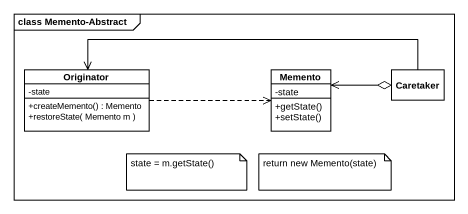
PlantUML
@startuml
mainframe class Memento-Abstract
hide circle
hide empty members
skinparam classAttributeIconSize 0
class Originator {
  -state
  +createMemento() : Memento
  +restoreState( Memento m )
}
class Memento {
  -state
  +getState()
  +setState()
}
class Caretaker
Originator .right.> Memento
Caretaker -left-> Originator
Caretaker o-left-> Memento
note as N1
  state = m.getState()
end note
note as N2
  return new Memento(state)
end note
@enduml
